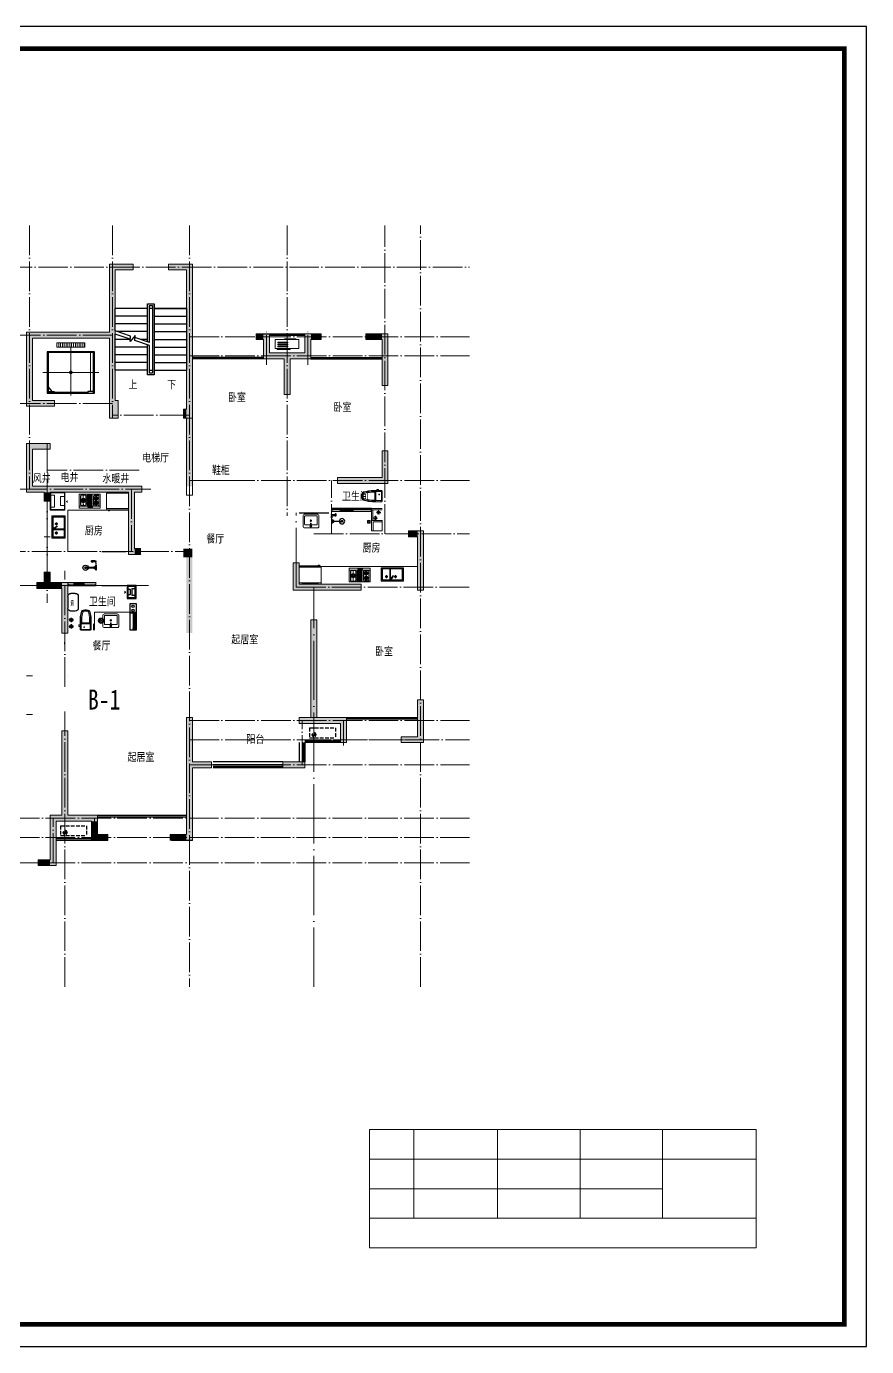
# Model space of a CAD drawing. Extents: x -50262 to 47200, y -9946 to 34604.
# Drawn here: x 18848 to 47200, y -9946 to 34604 of the extents above; entities that cross this region are included whole.
import ezdxf
from ezdxf.enums import TextEntityAlignment as Align

# ---------------------------------------------------------------- set-up
doc = ezdxf.new("R2010")
doc.units = 0
doc.header["$LTSCALE"] = 1000
doc.header["$MEASUREMENT"] = 0
doc.linetypes.add('DASH', pattern=[0.35, 0.25, -0.1])
doc.linetypes.add('DOTE', pattern=[2.42, 2, -0.2, 0.02, -0.2])
doc.layers.get('0').update_dxf_attribs({"linetype": 'CONTINUOUS'})
for name, color, linetype, lineweight in [('DOTE', 251, 'DOTE', 0), ('WALL', 255, 'CONTINUOUS', 20), ('五金', 136, 'CONTINUOUS', 9), ('固定家具线', 243, 'CONTINUOUS', 20), ('填充墙', 8, 'CONTINUOUS', 15), ('家具', 159, 'CONTINUOUS', 9), ('看线', 170, 'CONTINUOUS', 0), ('结构细线', 250, 'CONTINUOUS', 15), ('面积', 190, 'CONTINUOUS', 5)]:
    doc.layers.add(name, color=color, linetype=linetype, lineweight=lineweight)
for name, color, linetype in [('fd', 4, 'CONTINUOUS'), ('KT', 8, 'CONTINUOUS'), ('PS', 4, 'CONTINUOUS'), ('PUB_TITLE', 4, 'CONTINUOUS'), ('RAIL', 163, 'CONTINUOUS'), ('STAIR', 3, 'CONTINUOUS'), ('T-DESW', 35, 'CONTINUOUS'), ('WC', 134, 'CONTINUOUS'), ('WINDOW', 4, 'CONTINUOUS'), ('WSSB', 6, 'CONTINUOUS')]:
    doc.layers.add(name, color=color, linetype=linetype)
doc.styles.add('-宋体', font='SIMFANG.TTF', dxfattribs={"width": 0.8})
doc.styles.add('HZ', font='SimSun.ttf', dxfattribs={"width": 0.8, "height": 1.2})

# ---------------------------------------------------------------- blocks, each defined once
blk = doc.blocks.new('A$C1BE601A8')
at = {"layer": '家具'}
for p, q in [((0, 0), (0, 450)), ((0, 450), (757, 450)), ((757, 450), (757, 0)), ((757, 0), (0, 0))]:
    blk.add_line(p, q, dxfattribs=at)
at = {"layer": '家具', "color": 251}
for p, q in [((10, 10), (10, 440)), ((10, 440), (747, 440)), ((747, 10), (10, 10)), ((41, 393), (41, 50)), ((273, 408), (56, 408)), ((56, 35), (273, 35)), ((226, 300), (130, 300)), ((178, 248), (178, 348)), ((288, 50), (288, 393)), ((315, 427), (293, 411)), ((293, 411), (390, 273)), ((311, 393), (311, 50)), ((412, 288), (315, 427)), ((695, 408), (326, 408)), ((326, 35), (695, 35)), ((534, 300), (438, 300)), ((486, 248), (486, 348)), ((710, 50), (710, 393)), ((747, 440), (747, 10))]:
    blk.add_line(p, q, dxfattribs=at)
for centre, radius in [((178, 300), 36.1), ((178, 300), 27.1), ((486, 300), 36.1), ((486, 300), 27.1)]:
    blk.add_circle(centre, radius, dxfattribs=at)
for centre, radius, start, end in [((56, 393), 15, 90, 180), ((56, 50), 15, 180, 270), ((273, 393), 15, 0, 90), ((273, 50), 15, 270, 0), ((304, 419), 21.7, 342.6068, 267.3353), ((326, 393), 15, 90, 180), ((326, 50), 15, 180, 270), ((401, 281), 13.3, 214.971, 34.971), ((695, 393), 15, 0, 90), ((695, 50), 15, 270, 0)]:
    blk.add_arc(centre, radius, start, end, dxfattribs=at)
blk = doc.blocks.new('ddfdf')
at = {"layer": '家具'}
for p, q in [((15801, -30110), (15801, -30822)), ((16260, -30111), (15801, -30110)), ((16270, -30121), (16270, -30812)), ((15801, -30822), (16260, -30822))]:
    blk.add_line(p, q, dxfattribs=at)
at = {"layer": '家具', "color": 251}
for p, q in [((15826, -30314), (15826, -30189)), ((15829, -30248), (15829, -30252)), ((15947, -30248), (15829, -30248)), ((15829, -30252), (15947, -30252)), ((15834, -30314), (15834, -30189)), ((15856, -30159), (16163, -30159)), ((15856, -30167), (16163, -30167)), ((15947, -30252), (15947, -30248)), ((15952, -30159), (15957, -30157)), ((15968, -30208), (15952, -30159)), ((15957, -30157), (15973, -30206)), ((15973, -30206), (15968, -30208)), ((16062, -30157), (16046, -30206)), ((16046, -30206), (16051, -30208)), ((16051, -30208), (16067, -30159)), ((16067, -30159), (16062, -30157)), ((16072, -30252), (16072, -30248)), ((16072, -30248), (16190, -30248)), ((16190, -30253), (16072, -30252)), ((16185, -30189), (16185, -30315)), ((16190, -30248), (16190, -30253)), ((16193, -30189), (16193, -30315)), ((16201, -30822), (16202, -30111)), ((15829, -30682), (15829, -30686)), ((15904, -30682), (15829, -30682)), ((15829, -30686), (15904, -30686)), ((15831, -30750), (15831, -30624)), ((15832, -30556), (15832, -30379)), ((15832, -30379), (15849, -30379)), ((15849, -30556), (15832, -30556)), ((15839, -30750), (15839, -30624)), ((15849, -30379), (15849, -30556)), ((16163, -30337), (15856, -30336)), ((16163, -30345), (15856, -30344)), ((15861, -30594), (16167, -30595)), ((15861, -30602), (16167, -30603)), ((15878, -30556), (15878, -30380)), ((15878, -30380), (15894, -30380)), ((15894, -30556), (15878, -30556)), ((15894, -30380), (15894, -30556)), ((15904, -30686), (15904, -30682)), ((15923, -30556), (15923, -30380)), ((15923, -30380), (15940, -30380)), ((15940, -30556), (15923, -30556)), ((15937, -30595), (15937, -30654)), ((15942, -30595), (15937, -30595)), ((15937, -30654), (15942, -30654)), ((15937, -30780), (15937, -30720)), ((15937, -30720), (15942, -30720)), ((15940, -30380), (15940, -30556)), ((15942, -30654), (15942, -30595)), ((15942, -30720), (15942, -30780)), ((15968, -30295), (15952, -30344)), ((15952, -30344), (15957, -30346)), ((15957, -30346), (15973, -30297)), ((15973, -30297), (15968, -30295)), ((15968, -30556), (15968, -30380)), ((15968, -30380), (15985, -30380)), ((15985, -30556), (15968, -30556)), ((15968, -30684), (15968, -30688)), ((16063, -30684), (15968, -30684)), ((15968, -30688), (16063, -30688)), ((15985, -30380), (15985, -30556)), ((16014, -30556), (16014, -30380)), ((16014, -30380), (16030, -30380)), ((16030, -30556), (16014, -30556)), ((16030, -30380), (16030, -30556)), ((16046, -30297), (16051, -30295)), ((16062, -30346), (16046, -30297)), ((16051, -30295), (16067, -30344)), ((16059, -30556), (16059, -30380)), ((16059, -30380), (16076, -30380)), ((16076, -30556), (16059, -30556)), ((16067, -30344), (16062, -30346)), ((16063, -30688), (16063, -30684)), ((16076, -30380), (16076, -30556)), ((16095, -30595), (16095, -30654)), ((16099, -30595), (16095, -30595)), ((16095, -30654), (16099, -30654)), ((16095, -30780), (16095, -30720)), ((16095, -30720), (16099, -30720)), ((16099, -30654), (16099, -30595)), ((16099, -30720), (16099, -30780)), ((16104, -30556), (16104, -30380)), ((16104, -30380), (16121, -30380)), ((16121, -30556), (16104, -30556)), ((16121, -30380), (16121, -30556)), ((16126, -30690), (16126, -30685)), ((16126, -30685), (16199, -30685)), ((16199, -30690), (16126, -30690)), ((16150, -30556), (16150, -30380)), ((16150, -30380), (16166, -30380)), ((16166, -30556), (16150, -30556)), ((16166, -30380), (16166, -30556)), ((16189, -30625), (16189, -30750)), ((16197, -30625), (16197, -30750)), ((16199, -30685), (16199, -30690)), ((16167, -30772), (15861, -30772)), ((16167, -30780), (15861, -30780)), ((15942, -30780), (15937, -30780)), ((16099, -30780), (16095, -30780))]:
    blk.add_line(p, q, dxfattribs=at)
for centre, radius in [((16013, -30253), 70.1), ((16013, -30253), 47.3), ((16013, -30253), 41.8), ((16013, -30253), 25.3), ((15936, -30685), 63.7), ((15936, -30685), 43), ((15936, -30685), 38), ((15936, -30685), 23), ((16096, -30687), 63.7), ((16096, -30687), 43), ((16096, -30687), 38), ((16096, -30687), 23), ((16235, -30426), 16.2), ((16238, -30542), 16.2), ((16240, -30485), 16.2)]:
    blk.add_circle(centre, radius, dxfattribs=at)
for centre, radius, start, end in [((15856, -30189), 30, 89.961, 179.961), ((15856, -30189), 22, 89.961, 179.961), ((16163, -30189), 30, 359.961, 89.961), ((16163, -30189), 22, 359.961, 89.961), ((15856, -30314), 30, 179.961, 269.961), ((15861, -30624), 30, 89.961, 179.961), ((15856, -30314), 22, 179.961, 269.961), ((15861, -30624), 22, 89.961, 179.961), ((16163, -30315), 30, 269.961, 359.961), ((16163, -30315), 22, 269.961, 359.961), ((16167, -30625), 30, 359.961, 89.961), ((16167, -30625), 22, 359.961, 89.961), ((15861, -30750), 30, 179.961, 269.961), ((15861, -30750), 22, 179.961, 269.961), ((16167, -30750), 30, 269.961, 359.961), ((16167, -30750), 22, 269.961, 359.961)]:
    blk.add_arc(centre, radius, start, end, dxfattribs=at)
at = {"layer": '家具'}
for centre, start, end in [((16260, -30121), 0, 89.961), ((16260, -30812), 269.961, 0)]:
    blk.add_arc(centre, 10, start, end, dxfattribs=at)
blk = doc.blocks.new('A$C6EA5130D')
at = {"layer": '五金', "lineweight": -3}
for p, q in [((68, 25), (68, 15)), ((85, 353), (85, 30)), ((95, 30), (95, 353)), ((111, 25), (111, 15)), ((291, 38), (291, 113)), ((321, 60), (291, 60)), ((321, 38), (321, 113))]:
    blk.add_line(p, q, dxfattribs=at)
at = {"layer": '五金', "color": 8}
for p, q in [((75, 22), (75, 15)), ((105, 25), (105, 15))]:
    blk.add_line(p, q, dxfattribs=at)
at = {"layer": '五金', "lineweight": -3}
for points in [[(175, 0), (5, 0), (5, 10), (34, 15), (80, 15)], [(62, 46), (52, 46), (52, 50), (62, 50)], [(75, 25), (62, 25), (62, 70), (85, 70)], [(95, 70), (118, 70), (118, 25), (105, 25)], [(100, 15), (145, 15), (175, 10), (175, 0)], [(118, 50), (128, 50), (128, 46), (118, 46)], [(294, 29), (294, 0), (317, 0), (317, 29)]]:
    blk.add_lwpolyline(points, dxfattribs=at)
for points in [[(59, 0), (59, 10), (121, 10), (121, 0)], [(261, 0), (261, 10), (205, 10), (205, 0)]]:
    blk.add_lwpolyline(points, close=True, dxfattribs=at)
at = {"layer": '五金', "color": 8}
for points in [[(80, 22), (75, 22), (75, 50), (85, 50)], [(95, 50), (105, 50), (105, 22), (100, 22)]]:
    blk.add_lwpolyline(points, dxfattribs=at)
blk.add_lwpolyline([(80, 10), (80, 30), (100, 30), (100, 10)], close=True, dxfattribs=at)
at = {"layer": '五金', "lineweight": -3}
blk.add_circle((90, 353), 89.5, dxfattribs=at)
at = {"layer": '五金', "color": 8}
for centre, radius in [((90, 353), 5), ((306, 87), 15), ((306, 38), 15)]:
    blk.add_circle(centre, radius, dxfattribs=at)
for centre, radius, start, end in [((90, 353), 35, 278.2132, 261.7868), ((90, 353), 9, 303.749, 236.251), ((306, 87), 17, 331.9275, 208.0725), ((306, 38), 17, 151.9275, 226.6641), ((306, 38), 17, 313.3359, 28.0725)]:
    blk.add_arc(centre, radius, start, end, dxfattribs=at)
at = {"layer": '五金', "lineweight": -3}
for centre, start, end in [((274, 107), 19.6733, 73.5819), ((337, 107), 106.4181, 160.3267)]:
    blk.add_arc(centre, 17.7, start, end, dxfattribs=at)
at = {"layer": '五金', "lineweight": -3, "extrusion": (0, 0, -1)}
for centre, major_axis, ratio, start_param, end_param in [((306, 136), (33.6, 0), 0.612909, 2.761972, 6.662806), ((306, 126), (-31.4, 0), 0.47884, -1.072899, 4.214492)]:
    blk.add_ellipse(centre, major_axis=major_axis, ratio=ratio, start_param=start_param, end_param=end_param, dxfattribs=at)
blk = doc.blocks.new('A$C0C200289')
at = {"layer": '家具'}
for p, q in [((-150, 72), (-150, 597)), ((600, 597), (-150, 597)), ((500, 623), (-48, 623)), ((-48, 613), (-48, 623)), ((500, 613), (-48, 613)), ((500, 613), (500, 623)), ((600, 72), (600, 597)), ((-144, 72), (-150, 72)), ((-150, 53), (-150, 62)), ((-144, 62), (-150, 62)), ((-144, 62), (-144, 72)), ((568, 22), (-118, 22)), ((499, 22), (499, 0)), ((535, 22), (535, 0)), ((594, 62), (594, 72)), ((594, 72), (600, 72)), ((594, 62), (600, 62)), ((600, 53), (600, 62)), ((499, 0), (535, 0))]:
    blk.add_line(p, q, dxfattribs=at)
at = {"layer": '家具', "color": 251}
for p, q in [((594, 72), (-144, 72)), ((594, 62), (-144, 62))]:
    blk.add_line(p, q, dxfattribs=at)
at = {"layer": '家具'}
for centre, start, end in [((-118, 53), 180, 270), ((568, 53), 270, 0)]:
    blk.add_arc(centre, 31.5, start, end, dxfattribs=at)
blk = doc.blocks.new('A$C6CE46E26')
at = {"layer": 'fd'}
blk.add_lwpolyline([(0, 284, 100, 0, 0), (62, 284, 0, 0, 0)], format="xyseb", dxfattribs=at)
at = {"layer": '家具'}
for p, q in [((112, 452), (239, 452)), ((239, 148), (239, 452)), ((445, 98), (445, 502)), ((572, 502), (445, 502)), ((112, 148), (239, 148)), ((572, 98), (445, 98))]:
    blk.add_line(p, q, dxfattribs=at)
for points in [[(592, 0), (592, 600), (92, 600), (92, 0)], [(572, 20), (572, 580), (112, 580), (112, 20)]]:
    blk.add_lwpolyline(points, close=True, dxfattribs=at)
blk = doc.blocks.new('A$C624F4EDD')
at = {"layer": 'KT', "linetype": 'DASH', "ltscale": 0.5}
for p, q in [((880, 330), (0, 330)), ((0, 330), (0, 0)), ((811, 103), (628, 103)), ((724, 186), (724, 17)), ((880, 330), (880, 0)), ((880, 0), (0, 0))]:
    blk.add_line(p, q, dxfattribs=at)
at = {"layer": 'KT', "linetype": 'DASH', "ltscale": 0.5, "extrusion": (0, 0, -1)}
blk.add_ellipse((724, 103), major_axis=(-0.1, 65.5), ratio=1, start_param=-1.569217, end_param=4.713968, dxfattribs=at)
blk = doc.blocks.new('dfdsf')
at = {"layer": '家具'}
for p, q in [((-6119, -27345), (-6119, -27726)), ((-5626, -27307), (-6081, -27307)), ((-5588, -27726), (-5588, -27345)), ((-6081, -27765), (-5626, -27765))]:
    blk.add_line(p, q, dxfattribs=at)
at = {"layer": '家具', "color": 8}
for p, q in [((-6068, -27695), (-6068, -27428)), ((-6049, -27409), (-5869, -27409)), ((-5872, -27364), (-5886, -27364)), ((-5867, -27351), (-5876, -27341)), ((-5867, -27377), (-5876, -27387)), ((-5870, -27392), (-5866, -27466)), ((-5866, -27466), (-5841, -27466)), ((-5854, -27345), (-5854, -27332)), ((-5854, -27383), (-5854, -27396)), ((-5837, -27392), (-5841, -27466)), ((-5831, -27341), (-5840, -27350)), ((-5831, -27387), (-5840, -27377)), ((-5838, -27409), (-5658, -27409)), ((-5835, -27364), (-5821, -27364)), ((-5639, -27428), (-5639, -27695)), ((-5658, -27714), (-6049, -27714))]:
    blk.add_line(p, q, dxfattribs=at)
for centre, radius in [((-5854, -27364), 32.3), ((-5855, -27549), 25.4), ((-5854, -27364), 18.8), ((-5855, -27549), 16)]:
    blk.add_circle(centre, radius, dxfattribs=at)
at = {"layer": '家具'}
for centre, start, end in [((-6081, -27345), 90, 180), ((-5626, -27345), 0, 90), ((-6081, -27726), 180, 270), ((-5626, -27726), 270, 0)]:
    blk.add_arc(centre, 38.1, start, end, dxfattribs=at)
at = {"layer": '家具', "color": 8}
for centre, start, end in [((-6049, -27428), 90, 180), ((-5658, -27428), 0, 90), ((-6049, -27695), 180, 270), ((-5658, -27695), 270, 0)]:
    blk.add_arc(centre, 19.1, start, end, dxfattribs=at)
blk = doc.blocks.new('A$C37A63D83')
at = {"layer": '家具', "color": 8}
for p, q in [((152, 636), (128, 636)), ((136, 660), (323, 660)), ((229, 660), (136, 660)), ((162, 636), (152, 636)), ((162, 636), (229, 636)), ((297, 636), (229, 636)), ((297, 636), (307, 636)), ((307, 636), (331, 636)), ((38, 172), (42, 172)), ((38, 118), (42, 118)), ((40, 153), (40, 162)), ((40, 137), (40, 146)), ((40, 121), (40, 130)), ((49, 230), (49, 316)), ((49, 230), (229, 230)), ((49, 230), (91, 212)), ((49, 125), (49, 165)), ((54, 279), (54, 280)), ((63, 275), (58, 275)), ((63, 253), (63, 275)), ((76, 36), (76, 198)), ((81, 235), (229, 235)), ((91, 212), (229, 212)), ((99, 250), (99, 356)), ((99, 221), (229, 221)), ((229, 14), (99, 14)), ((229, 247), (103, 247)), ((111, 247), (229, 247)), ((229, 247), (356, 247)), ((348, 247), (229, 247)), ((378, 235), (229, 235)), ((409, 230), (229, 230)), ((360, 221), (229, 221)), ((368, 212), (229, 212)), ((229, 14), (360, 14)), ((360, 250), (360, 356)), ((409, 230), (368, 212)), ((382, 36), (382, 198)), ((396, 253), (396, 275)), ((396, 275), (400, 275))]:
    blk.add_line(p, q, dxfattribs=at)
at = {"layer": '家具'}
for p, q in [((0, 125), (0, 165)), ((38, 172), (7, 172)), ((38, 118), (7, 118)), ((40, 170), (40, 275)), ((40, 23), (40, 122)), ((229, 0), (63, 0)), ((229, 0), (396, 0)), ((405, 279), (405, 280)), ((409, 230), (409, 316)), ((418, 23), (418, 275))]:
    blk.add_line(p, q, dxfattribs=at)
at = {"layer": '家具', "color": 8}
blk.add_circle((176, 95), 11.4, dxfattribs=at)
at = {"layer": '家具'}
for centre, radius, start, end in [((7035, 15), 7000, 176.3999, 177.8752), ((979, 321), 939, 160.4627, 171.8238), ((107, 630), 13.5, 147.2649, 160.4629), ((159, 597), 75.7, 123.7473, 147.2649), ((217, 423), 257, 87.121, 112.8427), ((242, 423), 257, 67.1573, 92.879), ((300, 597), 75.7, 32.7351, 56.2527), ((346, 630), 13.5, 21.3401, 45.0457), ((352, 630), 13.5, 19.5371, 32.7351), ((-520, 321), 939, 8.1773, 19.5371), ((-6576, 15), 7000, 2.1248, 3.6001), ((7, 165), 7.2, 90, 180), ((7, 125), 7.2, 180, 270), ((63, 23), 22.5, 180, 270), ((396, 23), 22.5, 270, 0)]:
    blk.add_arc(centre, radius, start, end, dxfattribs=at)
at = {"layer": '家具', "color": 8}
for centre, radius, start, end in [((545, 367), 499, 169.8851, 189.9823), ((824, 353), 776, 158.6599, 172.4763), ((942, 340), 881, 161.7059, 184.2897), ((933, 353), 834, 161.5027, 179.8181), ((113, 630), 13.5, 134.9543, 158.6599), ((347, 396), 344, 131.9223, 134.9543), ((130, 611), 25.3, 94.6124, 166.2529), ((138, 626), 34, 87.4207, 128.0687), ((159, 612), 18, 109.1813, 161.5027), ((214, 386), 250, 86.5925, 104.1516), ((245, 386), 250, 75.8484, 93.4075), ((300, 612), 18, 18.4973, 70.8187), ((-474, 353), 834, 0.1819, 18.4973), ((321, 626), 34, 51.9313, 92.5793), ((329, 611), 25.3, 13.7471, 85.3876), ((112, 396), 344, 45.0457, 48.0777), ((-483, 340), 881, 355.7103, 18.2941), ((-365, 353), 776, 7.5237, 21.3401), ((-86, 367), 499, 350.0177, 10.1149), ((42, 165), 7.2, 0, 90), ((42, 125), 7.2, 270, 0), ((58, 279), 4.5, 180, 270), ((81, 253), 18, 180, 270), ((99, 198), 22.5, 90, 180), ((99, 36), 22.5, 180, 270), ((103, 250), 3.6, 180, 270), ((356, 250), 3.6, 270, 0), ((360, 198), 22.5, 0, 90), ((360, 36), 22.5, 270, 0), ((378, 253), 18, 270, 0), ((400, 279), 4.5, 270, 0)]:
    blk.add_arc(centre, radius, start, end, dxfattribs=at)
blk = doc.blocks.new('A$C198771BE')
at = {"layer": 'WC'}
for p, q in [((0, 500), (0, 100)), ((100, 600), (250, 600)), ((350, 500), (350, 100)), ((100, 0), (250, 0))]:
    blk.add_line(p, q, dxfattribs=at)
for centre, start, end in [((100, 500), 90, 180), ((250, 500), 0, 90), ((100, 100), 180, 270), ((250, 100), 270, 0)]:
    blk.add_arc(centre, 100, start, end, dxfattribs=at)
at = {"layer": 'WC', "style": 'HZ', "width": 0.7}
blk.add_text('R', height=200, dxfattribs=at).set_placement((153, 177))
blk = doc.blocks.new('ev')
at = {"layer": '结构细线'}
h = blk.add_hatch(dxfattribs=at)
h.set_pattern_fill('ANSI31', color=256, scale=500, angle=45, style=0)
h.paths.add_polyline_path([(1227964, -497919), (1228914, -497919), (1228914, -497769), (1227964, -497769)])
at = {"layer": 'RAIL'}
blk.add_line((1227814, -499409), (1227669, -499249), dxfattribs=at)
for points in [[(1227639, -499469), (1229239, -499469), (1229239, -498069), (1227639, -498069)], [(1227871, -499469), (1227669, -499469), (1227669, -499409), (1227871, -499409)], [(1229008, -499469), (1229209, -499469), (1229209, -499409), (1229008, -499409)]]:
    blk.add_lwpolyline(points, close=True, dxfattribs=at)
for points in [[(1229209, -499439), (1229209, -499439), (1229209, -498099), (1227669, -498099), (1227669, -499439), (1227669, -499439)], [(1227871, -499439), (1229008, -499439)]]:
    blk.add_lwpolyline(points, dxfattribs=at)
at = {"layer": '看线'}
blk.add_line((1229099, -499409), (1229099, -498099), dxfattribs=at)
at = {"layer": '结构细线'}
for p, q in [((1228439, -497919), (1228439, -499552)), ((1227489, -498769), (1229389, -498769))]:
    blk.add_line(p, q, dxfattribs=at)
blk.add_lwpolyline([(1227964, -497919), (1228914, -497919), (1228914, -497769), (1227964, -497769)], close=True, dxfattribs=at)
blk.add_circle((1228439, -498769), 50, dxfattribs=at)
blk = doc.blocks.new('*X46')
at = {"color": 0}
for p, q in [((4320, 62868), (4440, 62989)), ((4345, 62823), (4486, 62964)), ((4389, 62796), (4512, 62919)), ((4475, 62811), (4497, 62834))]:
    blk.add_line(p, q, dxfattribs=at)
blk = doc.blocks.new('50DL')
at = {"layer": 'PS', "linetype": 'Continuous'}
blk.add_circle((160, 0), 160, dxfattribs=at)
at = {"layer": 'PS', "linetype": 'Continuous', "xscale": -1.600799999999999, "yscale": 1.600799999999999, "zscale": 1.600799999999999, "rotation": 270}
blk.add_blockref('*X46', (-100518, -7070), dxfattribs=at)
blk = doc.blocks.new('A$C39257523')
at = {"layer": 'WSSB', "color": 8, "linetype": 'Continuous'}
for p, q in [((0, 97), (0, 397)), ((0, 397), (430, 397)), ((430, 97), (0, 97)), ((26, 124), (26, 371)), ((26, 371), (404, 371)), ((404, 124), (26, 124)), ((94, 371), (94, 270)), ((94, 270), (336, 270)), ((130, 211), (300, 211)), ((130, 124), (130, 211)), ((300, 211), (300, 124)), ((336, 270), (336, 371)), ((404, 371), (404, 124)), ((430, 397), (430, 97))]:
    blk.add_line(p, q, dxfattribs=at)
at = {"layer": 'WSSB', "color": 8}
blk.add_lwpolyline([(205, 0, 130, 0, 0), (205, 72, 0, 0, 0)], format="xyseb", dxfattribs=at)
blk = doc.blocks.new('A$C4EB5717C')
at = {"layer": '家具', "color": 8}
for p, q in [((520, 110), (520, 120)), ((883, 100), (530, 100)), ((893, 120), (893, 110))]:
    blk.add_line(p, q, dxfattribs=at)
for points in [[(269, 459), (709, 459), (709, 444), (269, 444)], [(290, 372), (626, 372), (626, 343), (290, 343)], [(290, 306), (626, 306), (626, 277), (290, 277)], [(290, 240), (626, 240), (626, 211), (290, 211)]]:
    blk.add_lwpolyline(points, close=True, dxfattribs=at)
at = {"layer": '家具'}
blk.add_lwpolyline([(220, 120), (980, 120, 0.414214), (1000, 140), (1000, 410, 0.414214), (980, 430), (220, 430, 0.414214), (200, 410), (200, 140, 0.414214)], format="xyb", close=True, dxfattribs=at)
at = {"layer": '家具', "color": 8}
for centre, start, end in [((530, 110), 180, 270), ((883, 110), 270, 0)]:
    blk.add_arc(centre, 10, start, end, dxfattribs=at)
blk = doc.blocks.new('A$C56722DB7')
at = {"layer": '五金'}
blk.add_lwpolyline([(86, 86), (86, 0), (0, 0), (0, 86)], close=True, dxfattribs=at)
at = {"layer": '五金', "color": 8}
for points in [[(10, 43), (10, 42), (26, 42), (26, 43)], [(20, 66), (19, 65), (30, 54), (31, 55)], [(19, 20), (21, 19), (32, 30), (30, 31)], [(43, 76), (42, 76), (42, 60), (43, 60)], [(43, 10), (44, 10), (44, 26), (43, 26)], [(66, 66), (65, 67), (54, 56), (55, 55)], [(66, 19), (67, 21), (56, 32), (55, 30)], [(76, 43), (76, 44), (60, 44), (60, 43)]]:
    blk.add_lwpolyline(points, close=True, dxfattribs=at)
blk.add_circle((43, 43), 36.6, dxfattribs=at)

msp = doc.modelspace()

# ---------------------------------------------------------------- hatches: boundary and pattern name
at = {"layer": 'PS', "linetype": 'Continuous'}
h = msp.add_hatch(dxfattribs=at)
h.set_pattern_fill('ANSI31', color=1, scale=50, angle=-90, style=0)
h.set_pattern_definition([(315, (-1586337.266, -23128.484), (4.419417382, 4.419417382), [])])
h.paths.add_polyline_path([(22448, 14234), (22548, 14234), (22548, 14809), (22448, 14809)])

# ---------------------------------------------------------------- linework, layer by layer
at = {"layer": 'DOTE', "ltscale": 0.5}
for p, q in [((18948, 27885), (18948, 18984)), ((21748, 27885), (21748, 21384)), ((24348, 27885), (24348, 2194)), ((24348, 27885), (24348, 2194)), ((27648, 27885), (27648, 18084)), ((30948, 17484), (30948, 27885)), ((32148, 2194), (32148, 27885)), ((-109, 26484), (33805, 26484)), ((21748, 24184), (11948, 24184)), ((24348, 24134), (33805, 24134)), ((26948, 23184), (26948, 24384)), ((26948, 23184), (26948, 24384)), ((28348, 23184), (28348, 24384)), ((24348, 23484), (33805, 23484)), ((21748, 21884), (11948, 21884)), ((24348, 21484), (21748, 21484)), ((24348, 19284), (33805, 19284)), ((29148, 17484), (29148, 19284)), ((11298, 18984), (23041, 18984)), ((19548, 19084), (19548, 15151)), ((22398, 18984), (22398, 16884)), ((28548, 17484), (33805, 17484)), ((9348, 16884), (24348, 16884)), ((20148, 12314), (20148, 16237)), ((22964, 15734), (10847, 15734)), ((27948, 15684), (33805, 15684)), ((20148, 2194), (20148, 11484)), ((24348, 11184), (33805, 11184)), ((28148, 9684), (28148, 11184)), ((29548, 10334), (29548, 11184)), ((24348, 10534), (32148, 10534)), ((28148, 10534), (33805, 10534)), ((24348, 9684), (33805, 9684)), ((33805, 7884), (-109, 7884)), ((19748, 6384), (19748, 7884)), ((21148, 7234), (21148, 7884)), ((33805, 7234), (-109, 7234)), ((33805, 6384), (-109, 6384))]:
    msp.add_line(p, q, dxfattribs=at)
at = {"layer": 'DOTE', "linetype": 'DOTE', "ltscale": 0.5}
for p, q in [((19548, 20534), (19548, 15734)), ((22648, 19634), (19548, 19634))]:
    msp.add_line(p, q, dxfattribs=at)
at = {"layer": 'DOTE'}
for p, q in [((27948, 15684), (27948, 18184)), ((28548, 2194), (28548, 15684))]:
    msp.add_line(p, q, dxfattribs=at)
at = {"layer": 'PS', "color": 1, "linetype": 'Continuous'}
for p, q in [((22548, 14809), (22348, 14809)), ((22448, 14809), (22448, 14234)), ((20148, 13759), (20148, 13830))]:
    msp.add_line(p, q, dxfattribs=at)
at = {"layer": 'PS', "linetype": 'Continuous'}
for p, q in [((20286, 14575), (20442, 14575)), ((20286, 14356), (20442, 14356)), ((20361, 14650), (20361, 14500)), ((20361, 14431), (20361, 14281))]:
    msp.add_line(p, q, dxfattribs=at)
at = {"layer": 'PS', "color": 1, "linetype": 'Continuous'}
msp.add_lwpolyline([(22548, 14234), (22348, 14234), (22348, 15134), (22548, 15134)], close=True, dxfattribs=at)
for centre in [(22448, 15037), (22448, 14895)]:
    msp.add_circle(centre, 40, dxfattribs=at)
at = {"layer": 'PS', "linetype": 'Continuous'}
for centre in [(20361, 14575), (20361, 14356)]:
    msp.add_circle(centre, 55, dxfattribs=at)
at = {"layer": 'PUB_TITLE'}
msp.add_lwpolyline([(-15800, -9946), (47200, -9946), (47200, 34604), (-15800, 34604)], close=True, dxfattribs=at)
at = {"layer": 'PUB_TITLE', "const_width": 150}
msp.add_lwpolyline([(-12050, -9196), (46450, -9196), (46450, 33854), (-12050, 33854)], close=True, dxfattribs=at)
at = {"layer": 'RAIL'}
for p, q in [((27048, 24234), (28248, 24234)), ((27048, 24234), (28248, 24234)), ((27048, 24184), (28248, 24184)), ((27048, 24184), (28248, 24184)), ((26848, 23434), (24448, 23434)), ((26848, 23384), (24448, 23384)), ((28448, 23434), (30848, 23434)), ((28448, 23384), (30848, 23384)), ((29648, 11284), (32048, 11284)), ((29648, 11234), (32048, 11234)), ((29448, 10484), (28248, 10484)), ((29448, 10434), (28248, 10434)), ((21248, 7984), (24248, 7984)), ((21248, 7934), (24248, 7934)), ((21046, 7184), (19848, 7184)), ((21046, 7134), (19848, 7134))]:
    msp.add_line(p, q, dxfattribs=at)
at = {"layer": 'STAIR'}
for p, q in [((21848, 24326), (21848, 25084)), ((22938, 25084), (21848, 25084)), ((22938, 25084), (21848, 25084)), ((22938, 23959), (22938, 25244)), ((22938, 25244), (23158, 25244)), ((22998, 23939), (22998, 25184)), ((22998, 25184), (23098, 25184)), ((22998, 23939), (22998, 25084)), ((23098, 25084), (22998, 25084)), ((23098, 25184), (23098, 22904)), ((23098, 25084), (23098, 23004)), ((23158, 25244), (23158, 22844)), ((23158, 25084), (24248, 25084)), ((24248, 25084), (23158, 25084)), ((24248, 25084), (24248, 23004)), ((24248, 25084), (24248, 23004)), ((22938, 24824), (21848, 24824)), ((22938, 24564), (21848, 24564)), ((23158, 24824), (24248, 24824)), ((23158, 24564), (24248, 24564)), ((22360, 24154), (21848, 24326)), ((21848, 23004), (21848, 24221)), ((22353, 24051), (21848, 24221)), ((22938, 24304), (21914, 24304)), ((22516, 24178), (22348, 23968)), ((22348, 23968), (22360, 24154)), ((22505, 24000), (22516, 24178)), ((22998, 23939), (22511, 24103)), ((23158, 24304), (24248, 24304)), ((22353, 24044), (21848, 24044)), ((22938, 23784), (21848, 23784)), ((22998, 23834), (22505, 24000)), ((22938, 24044), (22686, 24044)), ((22938, 22844), (22938, 23854)), ((22998, 23004), (22998, 23834)), ((22998, 22904), (22998, 23834)), ((23158, 24044), (24248, 24044)), ((23158, 23784), (24248, 23784)), ((22938, 23524), (21848, 23524)), ((22938, 23264), (21848, 23264)), ((23158, 23524), (24248, 23524)), ((23158, 23264), (24248, 23264)), ((22938, 23004), (21848, 23004)), ((23158, 22844), (22938, 22844)), ((22998, 23004), (23098, 23004)), ((23098, 22904), (22998, 22904)), ((23158, 23004), (24248, 23004))]:
    msp.add_line(p, q, dxfattribs=at)
for points in [[(23713, 22688, 0, 0, 0), (23713, 25984, 0, 0, 0), (22383, 25984, 0, 0, 0), (22383, 24604, 80, 0, 0), (22383, 24304, 0, 0, 0)], [(22383, 22688, 0, 0, 0), (22383, 23603, 80, 0, 0), (22383, 23903, 0, 0, 0)]]:
    msp.add_lwpolyline(points, format="xyseb", dxfattribs=at)
at = {"layer": 'WALL'}
for p, q in [((19448, 17384), (19648, 17384)), ((22298, 16884), (22298, 16884)), ((22748, 16784), (22748, 16784)), ((18848, 12684), (19048, 12684)), ((20248, 12684), (20248, 12684)), ((20248, 12684), (20248, 12684)), ((19048, 11384), (18848, 11384)), ((21248, 7134), (21248, 7134)), ((24448, 7334), (24448, 7334)), ((19248, 6284), (19248, 6484)), ((19848, 6284), (19248, 6284))]:
    msp.add_line(p, q, dxfattribs=at)
msp.add_lwpolyline([(23748, 7134), (24448, 7134), (24448, 7534)], dxfattribs=at)
at = {"layer": 'WINDOW'}
for p, q in [((30498, 18334), (29148, 18334)), ((29148, 18284), (29168, 18284)), ((29168, 18284), (29168, 18334)), ((29451, 18314), (29168, 18314)), ((29451, 18304), (29168, 18304)), ((29451, 18304), (29451, 18314)), ((29851, 18314), (29851, 18304)), ((29851, 18314), (30478, 18314)), ((30478, 18304), (29851, 18304)), ((30478, 18284), (30478, 18334)), ((30498, 18284), (30478, 18284)), ((30498, 18334), (30498, 18284)), ((28048, 18184), (29048, 18184)), ((30498, 18234), (29148, 18234)), ((21398, 16884), (22198, 16884)), ((20248, 15834), (21198, 15834)), ((20248, 15784), (20268, 15784)), ((20248, 15734), (21198, 15734)), ((20268, 15784), (20268, 15734)), ((20268, 15764), (20493, 15764)), ((20493, 15754), (20268, 15754)), ((20493, 15754), (20493, 15764)), ((20493, 15754), (20493, 15764)), ((20775, 15764), (21178, 15764)), ((20775, 15754), (20775, 15764)), ((20775, 15754), (21178, 15754)), ((21198, 15784), (21178, 15784)), ((21178, 15784), (21178, 15734)), ((21398, 15734), (22198, 15734)), ((28048, 10434), (28048, 9784)), ((28148, 10434), (28148, 9784)), ((28198, 10434), (28198, 9784)), ((28248, 10434), (28248, 9784)), ((27498, 9784), (25148, 9784)), ((27498, 9684), (25148, 9684)), ((27498, 9634), (25148, 9634)), ((27498, 9584), (25148, 9584))]:
    msp.add_line(p, q, dxfattribs=at)
for points in [[(29881, 18299), (29421, 18299), (29421, 18289), (29881, 18289)], [(20463, 15769), (20805, 15769), (20805, 15779), (20463, 15779)]]:
    msp.add_lwpolyline(points, close=True, dxfattribs=at)
at = {"layer": '固定家具线'}
for p, q in [((30498, 18334), (30498, 17934)), ((30498, 18334), (30848, 18334)), ((30733, 18271), (30733, 18171)), ((30498, 17934), (30748, 17934)), ((30698, 18015), (30548, 18015)), ((30623, 18090), (30623, 17940)), ((30808, 18196), (30658, 18196))]:
    msp.add_line(p, q, dxfattribs=at)
at = {"layer": '固定家具线', "color": 251}
for p, q in [((30538, 17934), (30538, 18294)), ((30538, 18294), (30848, 18294)), ((30848, 17934), (30538, 17934)), ((21108, 14234), (21108, 14444)), ((21108, 14234), (21108, 14444))]:
    msp.add_line(p, q, dxfattribs=at)
at = {"layer": '固定家具线'}
for centre in [(30623, 18015), (30733, 18196)]:
    msp.add_circle(centre, 55, dxfattribs=at)
at = {"layer": '填充墙'}
for points in [[(22448, 26584), (22448, 26384), (21848, 26384), (21848, 21984), (21948, 21984), (21948, 21384), (21648, 21384), (21648, 24084), (19048, 24084), (19048, 21984), (19798, 21984), (19798, 21784), (18848, 21784), (18848, 24284), (21648, 24284), (21648, 26584), (22448, 26584)], [(22448, 26584), (22448, 26384), (21848, 26384), (21848, 21984), (21948, 21984), (21948, 21384), (21648, 21384), (21648, 24084), (19048, 24084), (19048, 21984), (19798, 21984), (19798, 21784), (18848, 21784), (18848, 24284), (21648, 24284), (21648, 26584), (22448, 26584)], [(23648, 26584), (23648, 26384), (24248, 26384), (24248, 21684), (24148, 21684), (24148, 21384), (24248, 21384), (24248, 18784), (24448, 18784), (24448, 26584), (23648, 26584)], [(23648, 26584), (24448, 26584), (24448, 21384), (24148, 21384), (24148, 21684), (24248, 21684), (24248, 26384), (23648, 26384), (23648, 26584)], [(26598, 24234), (26598, 24034), (26848, 24034), (26848, 23384), (27548, 23384), (27548, 22184), (27748, 22184), (27748, 23384), (28448, 23384), (28448, 24034), (28798, 24034), (28798, 24234), (28248, 24234), (28248, 23584), (27048, 23584), (27048, 24234), (26598, 24234)], [(28798, 24234), (28798, 24034), (28448, 24034), (28448, 23384), (27748, 23384), (27748, 22184), (27548, 22184), (27548, 23384), (26848, 23384), (26848, 24034), (26598, 24034), (26598, 24224), (27048, 24224), (27048, 23584), (28248, 23584), (28248, 24234), (28798, 24224)], [(30298, 24234), (30298, 24034), (30848, 24034), (30848, 23384), (30848, 22484), (31048, 22484), (31048, 24234), (30298, 24234)], [(30848, 22484), (31048, 22484), (31048, 24234), (30298, 24234), (30298, 24034), (30848, 24034), (30848, 22484)], [(19648, 20534), (18848, 20534), (18848, 18884), (19448, 18884), (19448, 18584), (19648, 18584), (19648, 18884), (22298, 18884), (22298, 16784), (22698, 16784), (22698, 16984), (22498, 16984), (22498, 18884), (22748, 18884), (22748, 19084), (19048, 19084), (19048, 20334), (19648, 20334), (19648, 20534)], [(22698, 16984), (22698, 16784), (22298, 16784), (22298, 18883), (19648, 18883), (19648, 18584), (19448, 18584), (19448, 18884), (18848, 18884), (18848, 20534), (19648, 20534), (19648, 20334), (19048, 20334), (19048, 19084), (22748, 19084), (22748, 18884), (22498, 18884), (22498, 16984), (22698, 16984), (22698, 16784), (22298, 16784), (22298, 18884)], [(31048, 20284), (30848, 20284), (30848, 19384), (29348, 19384), (29348, 19184), (31047, 19184), (31048, 20284)], [(31747, 17584), (31747, 17384), (32048, 17384), (32048, 15584), (32248, 15584), (32248, 17584), (32048, 17584), (31747, 17584)], [(31747, 17584), (31747, 17384), (32048, 17384), (32048, 15584), (32248, 15584), (32248, 17584), (31747, 17584)], [(28048, 16503), (27848, 16503), (27848, 15584), (28648, 15584), (29848, 15584), (30148, 15584), (30148, 15784), (28048, 15784), (28048, 16503)], [(28048, 16503), (27848, 16503), (27848, 15584), (28648, 15584), (29848, 15584), (30148, 15584), (30148, 15784), (28048, 15784), (28048, 16503)], [(20248, 14134), (20048, 14134), (20048, 15634), (19198, 15634), (19198, 15834), (19448, 15834), (19448, 16184), (19648, 16184), (19648, 15834), (20248, 15834), (20248, 14134)], [(28648, 14584), (28448, 14584), (28448, 13184), (28448, 11284), (28648, 11284), (28648, 14584)], [(31498, 10634), (31498, 10434), (32248, 10434), (32248, 11184), (32248, 11884), (32048, 11884), (32048, 10634), (31498, 10634), (31498, 10634)], [(32048, 11884), (32048, 10634), (31498, 10634), (31498, 10434), (32248, 10434), (32248, 11884), (32048, 11884)], [(24448, 11284), (24248, 11284), (24248, 7334), (23698, 7334), (23698, 7144), (24448, 7144), (24448, 9584), (25098, 9584), (25098, 9784), (24448, 9784), (24448, 11284)], [(28048, 11084), (28048, 11284), (29648, 11284), (29648, 10434), (29448, 10434), (29448, 11084), (28048, 11084)], [(28048, 11284), (28048, 11084), (29448, 11084), (29448, 10434), (29648, 10434), (29648, 11284), (28048, 11284)], [(28048, 11084), (28048, 11284), (29648, 11284), (29648, 10434), (29448, 10434), (29448, 11084), (28048, 11084)], [(19648, 7984), (19648, 6484), (19248, 6484), (19248, 6284), (19848, 6284), (19848, 7784), (21048, 7784), (21048, 7134), (21598, 7134), (21598, 7334), (21248, 7334), (21248, 7984), (20248, 7984), (20248, 10834), (20048, 10834), (20048, 7984), (19648, 7984), (19648, 7884)], [(27498, 9784), (27498, 9584), (28248, 9584), (28248, 9784), (27498, 9784)]]:
    msp.add_lwpolyline(points, dxfattribs=at)
for points in [[(28048, 11284), (28048, 11284), (28048, 11084), (28048, 11084)], [(27498, 9784), (28248, 9784), (28248, 9584), (27498, 9584)]]:
    msp.add_lwpolyline(points, close=True, dxfattribs=at)
for points in [[(21648, 21984), (21648, 26584), (21848, 21984), (21848, 26584)], [(21848, 26584), (21848, 26384), (22448, 26584), (22448, 26384)], [(24248, 26584), (24248, 26384), (23648, 26584), (23648, 26384)], [(24448, 21384), (24248, 21384), (24448, 26584), (24248, 26584)], [(21648, 24284), (21648, 24084), (18848, 24284), (18848, 24083)], [(19048, 24083), (18848, 24083), (19048, 21984), (18848, 21984)], [(26598, 24034), (26598, 24234), (26848, 24034), (26848, 24234)], [(27048, 24234), (26848, 24234), (27048, 23584), (26848, 23584)], [(27048, 24234), (26848, 24234), (27048, 23584), (26848, 23584)], [(28448, 24234), (28248, 24234), (28448, 23384), (28248, 23384)], [(28798, 24034), (28798, 24234), (28448, 24034), (28448, 24234)], [(30298, 24034), (30298, 24234), (30848, 24034), (30848, 24234)], [(30848, 24234), (31048, 24234), (30848, 22484), (31048, 22484)], [(26848, 23584), (26848, 23384), (28248, 23584), (28248, 23384)], [(26848, 23584), (26848, 23384), (28248, 23584), (28248, 23384)], [(27748, 23384), (27548, 23384), (27748, 22184), (27548, 22184)], [(18848, 21984), (18848, 21784), (19798, 21984), (19798, 21784)], [(21948, 21984), (21948, 21384), (21648, 21984), (21648, 21384)], [(24148, 21684), (24148, 21384), (24248, 21684), (24248, 21384)], [(24448, 21384), (24448, 19084), (24248, 21384), (24248, 19084)], [(19648, 20534), (18848, 20534), (19648, 20334), (18848, 20334)], [(19048, 20334), (19048, 18884), (18848, 20334), (18848, 18884)], [(31048, 20284), (30848, 20284), (31048, 19384), (30848, 19384)], [(31048, 19384), (31048, 19184), (29348, 19384), (29348, 19184)], [(19048, 19084), (19048, 18884), (22748, 19084), (22748, 18884)], [(19648, 18884), (19648, 18584), (19448, 18884), (19448, 18584)], [(22498, 18884), (22498, 16784), (22298, 18884), (22298, 16784)], [(31747, 17584), (31747, 17384), (32048, 17584), (32048, 17384)], [(32048, 17584), (32248, 17584), (32048, 15584), (32248, 15584)], [(22698, 16984), (22698, 16784), (22498, 16984), (22498, 16784)], [(24148, 16984), (24148, 16684), (24448, 16984), (24448, 16684)], [(24248, 16684), (24248, 14134), (24448, 16684), (24448, 14134)], [(28048, 16503), (27848, 16503), (28048, 15784), (27848, 15784)], [(28048, 16503), (27848, 16503), (28048, 15784), (27848, 15784)], [(19448, 16184), (19648, 16184), (19448, 15834), (19648, 15834)], [(19448, 16184), (19448, 15634), (19648, 16184), (19648, 15634)], [(19198, 15834), (19198, 15634), (19448, 15834), (19448, 15634)], [(20048, 15634), (20048, 15834), (19648, 15634), (19648, 15834)], [(20048, 15834), (20248, 15834), (20048, 14134), (20248, 14134)], [(27848, 15784), (27848, 15584), (30148, 15784), (30148, 15584)], [(27848, 15784), (27848, 15584), (30148, 15784), (30148, 15584)], [(28648, 14584), (28448, 14584), (28648, 11284), (28448, 11284)], [(32048, 11884), (32248, 11884), (32048, 10634), (32248, 10634)], [(24448, 11284), (24448, 7135), (24248, 11284), (24248, 7134)], [(29648, 11284), (29648, 11084), (28048, 11284), (28048, 11084)], [(29648, 11284), (29648, 11084), (28048, 11284), (28048, 11084)], [(20248, 10834), (20248, 7984), (20048, 10834), (20048, 7984)], [(29448, 10434), (29648, 10434), (29448, 11084), (29648, 11084)], [(32248, 10634), (32248, 10434), (31498, 10634), (31498, 10434)], [(25098, 9784), (25098, 9584), (24448, 9784), (24448, 9584)], [(27498, 9784), (27498, 9584), (28248, 9784), (28248, 9584)], [(19848, 7984), (19648, 7984), (19848, 6284), (19648, 6284)], [(21248, 7784), (21248, 7984), (19848, 7784), (19848, 7984)], [(21048, 7334), (21248, 7334), (21048, 7784), (21248, 7784)], [(21598, 7334), (21048, 7334), (21598, 7134), (21048, 7134)], [(24248, 7334), (24248, 7134), (23698, 7334), (23698, 7134)], [(19248, 6484), (19248, 6284), (19648, 6484), (19648, 6284)]]:
    msp.add_solid(points, dxfattribs=at)
at = {"layer": '家具'}
for p, q in [((26348, 19284), (25248, 19284)), ((21572, 18284), (20248, 18284)), ((20248, 18284), (20248, 16884)), ((28798, 16384), (32048, 16384)), ((28798, 16384), (28798, 15784)), ((22548, 14834), (21148, 14834)), ((21148, 14834), (21148, 14234)), ((22548, 14834), (21148, 14834)), ((21148, 14834), (21148, 14234)), ((21148, 14484), (21148, 14234))]:
    msp.add_line(p, q, dxfattribs=at)
for points in [[(30498, 17584), (30498, 17934), (30848, 17934), (30848, 17584)], [(30548, 17584), (30548, 17884), (30848, 17884), (30848, 17584)]]:
    msp.add_lwpolyline(points, close=True, dxfattribs=at)
at = {"layer": '看线'}
for points in [[(29785, 18289), (29785, 18279, -0.414214), (29780, 18274), (29485, 18274, -0.414214), (29480, 18279), (29480, 18289), (29465, 18289), (29465, 18264, 0.414214), (29470, 18259), (29795, 18259, 0.414214), (29800, 18264), (29800, 18289), (29785, 18289)], [(20459, 15779), (20459, 15789, -0.414214), (20464, 15794), (20759, 15794, -0.414214), (20764, 15789), (20764, 15779), (20779, 15779), (20779, 15804, 0.414214), (20774, 15809), (20449, 15809, 0.414214), (20444, 15804), (20444, 15779), (20459, 15779)]]:
    msp.add_lwpolyline(points, format="xyb", dxfattribs=at)
for points in [[(29807, 18301), (29777, 18301), (29777, 18316, -0.414214), (29782, 18321), (29802, 18321, -0.414214), (29807, 18316)], [(20437, 15767), (20467, 15767), (20467, 15752, -0.414214), (20462, 15747), (20442, 15747, -0.414214), (20437, 15752)], [(20437, 15767), (20467, 15767), (20467, 15752, -0.414214), (20462, 15747), (20442, 15747, -0.414214), (20437, 15752)]]:
    msp.add_lwpolyline(points, format="xyb", close=True, dxfattribs=at)
at = {"layer": '面积', "color": 2}
for p, q in [((30426, -2617), (43479, -2617)), ((30426, -2617), (30426, -6617)), ((31926, -2617), (31926, -5617)), ((34748, -2617), (34748, -5617)), ((37531, -2617), (37531, -5617)), ((40314, -2617), (40314, -5617)), ((30426, -3617), (43479, -3617)), ((30426, -4617), (40314, -4617)), ((30426, -5617), (43479, -5617))]:
    msp.add_line(p, q, dxfattribs=at)
msp.add_lwpolyline([(30426, -2617), (43479, -2617), (43479, -6617), (30426, -6617)], close=True, dxfattribs=at)

# ---------------------------------------------------------------- block references
at = {"xscale": -1}
for name, p in [('A$C6CE46E26', (20240, 18284)), ('A$C6CE46E26', (20240, 18284)), ('A$C624F4EDD', (29279, 10600)), ('A$C624F4EDD', (20879, 7300))]:
    msp.add_blockref(name, p, dxfattribs=at)
at = {"xscale": -1, "rotation": 270}
msp.add_blockref('A$C39257523', (22150, 15304), dxfattribs=at)
at = {"layer": 'PS', "xscale": 0.5625, "yscale": 0.5625, "zscale": 0.5625}
msp.add_blockref('50DL', (21280, 14549), dxfattribs=at)
at = {"layer": 'RAIL'}
msp.add_blockref('ev', (-1208092, 521696), dxfattribs=at)
at = {"layer": 'WC', "xscale": -1}
msp.add_blockref('A$C198771BE', (20598, 14870), dxfattribs=at)
at = {"layer": '五金', "extrusion": (0, 0, -1), "zscale": -1, "rotation": 90}
for name, p in [('A$C6EA5130D', (-29148, 17814)), ('A$C56722DB7', (-30363, 17841))]:
    msp.add_blockref(name, p, dxfattribs=at)
at = {"layer": '五金', "extrusion": (0, 0, -1), "xscale": -1, "zscale": -1, "rotation": 270.0000000266804}
msp.add_blockref('A$C6EA5130D', (-21198, 16245), dxfattribs=at)
at = {"layer": '家具', "xscale": -1}
for name, p, rotation in [('A$C4EB5717C', (27042, 24161), 180), ('A$C4EB5717C', (27042, 24161), 180), ('ddfdf', (-9473, 34638), 89.9610390771874), ('A$C0C200289', (22148, 18261), 359.9999999466392), ('A$C37A63D83', (30848, 18982), 90), ('dfdsf', (34303, -9626), 179.9999999933299), ('A$C0C200289', (28198, 16425), 179.9999999466392), ('A$C1BE601A8', (30819, 16336), 179.9999999466392), ('dfdsf', (27551, -12989), 179.9999999933299)]:
    msp.add_blockref(name, p, dxfattribs=dict(at, rotation=rotation))
at = {"layer": '家具'}
for name, p, rotation in [('A$C1BE601A8', (20159, 17333), 90.00000005336085), ('ddfdf', (-363, 34), 90.0389609228126)]:
    msp.add_blockref(name, p, dxfattribs=dict(at, rotation=rotation))
msp.add_blockref('A$C37A63D83', (20618, 14234), dxfattribs=at)

# ---------------------------------------------------------------- texts
at = {"layer": 'T-DESW', "style": '-宋体', "width": 0.8}
for s, rotation, p in [('上', 0, (22445, 22386)), ('下', 0, (23752, 22386)), ('卧室', 0, (25951, 21956)), ('卧室', 360, (29514, 21625)), ('鞋柜', 0, (25411, 19498)), ('卫生间', 360, (29951, 18617)), ('餐厅', 0, (25221, 17183)), ('厨房', 360, (30495, 16878)), ('起居室', 0, (26216, 13784)), ('卧室', 360, (30914, 13383)), ('阳台', 0, (26573, 10420))]:
    msp.add_text(s, height=270, rotation=rotation, dxfattribs=at).set_placement(p, align=Align.CENTER)
for s, height, rotation, p in [('电梯厅', 270, 0, (22755, 19917)), ('风井', 270, 0, (19062, 19225)), ('电井', 270, 360, (20002, 19256)), ('水暖井', 270, 0, (21412, 19216)), ('厨房', 270, 0, (20820, 17456)), ('卫生间', 270, 0, (20954, 15065)), ('餐厅', 270, 0, (21079, 13576)), ('B-1', 675, 0, (20922, 11551)), ('起居室', 270, 0, (22260, 9817))]:
    msp.add_text(s, height=height, rotation=rotation, dxfattribs=at).set_placement(p)

doc.saveas('drawing.dxf')
